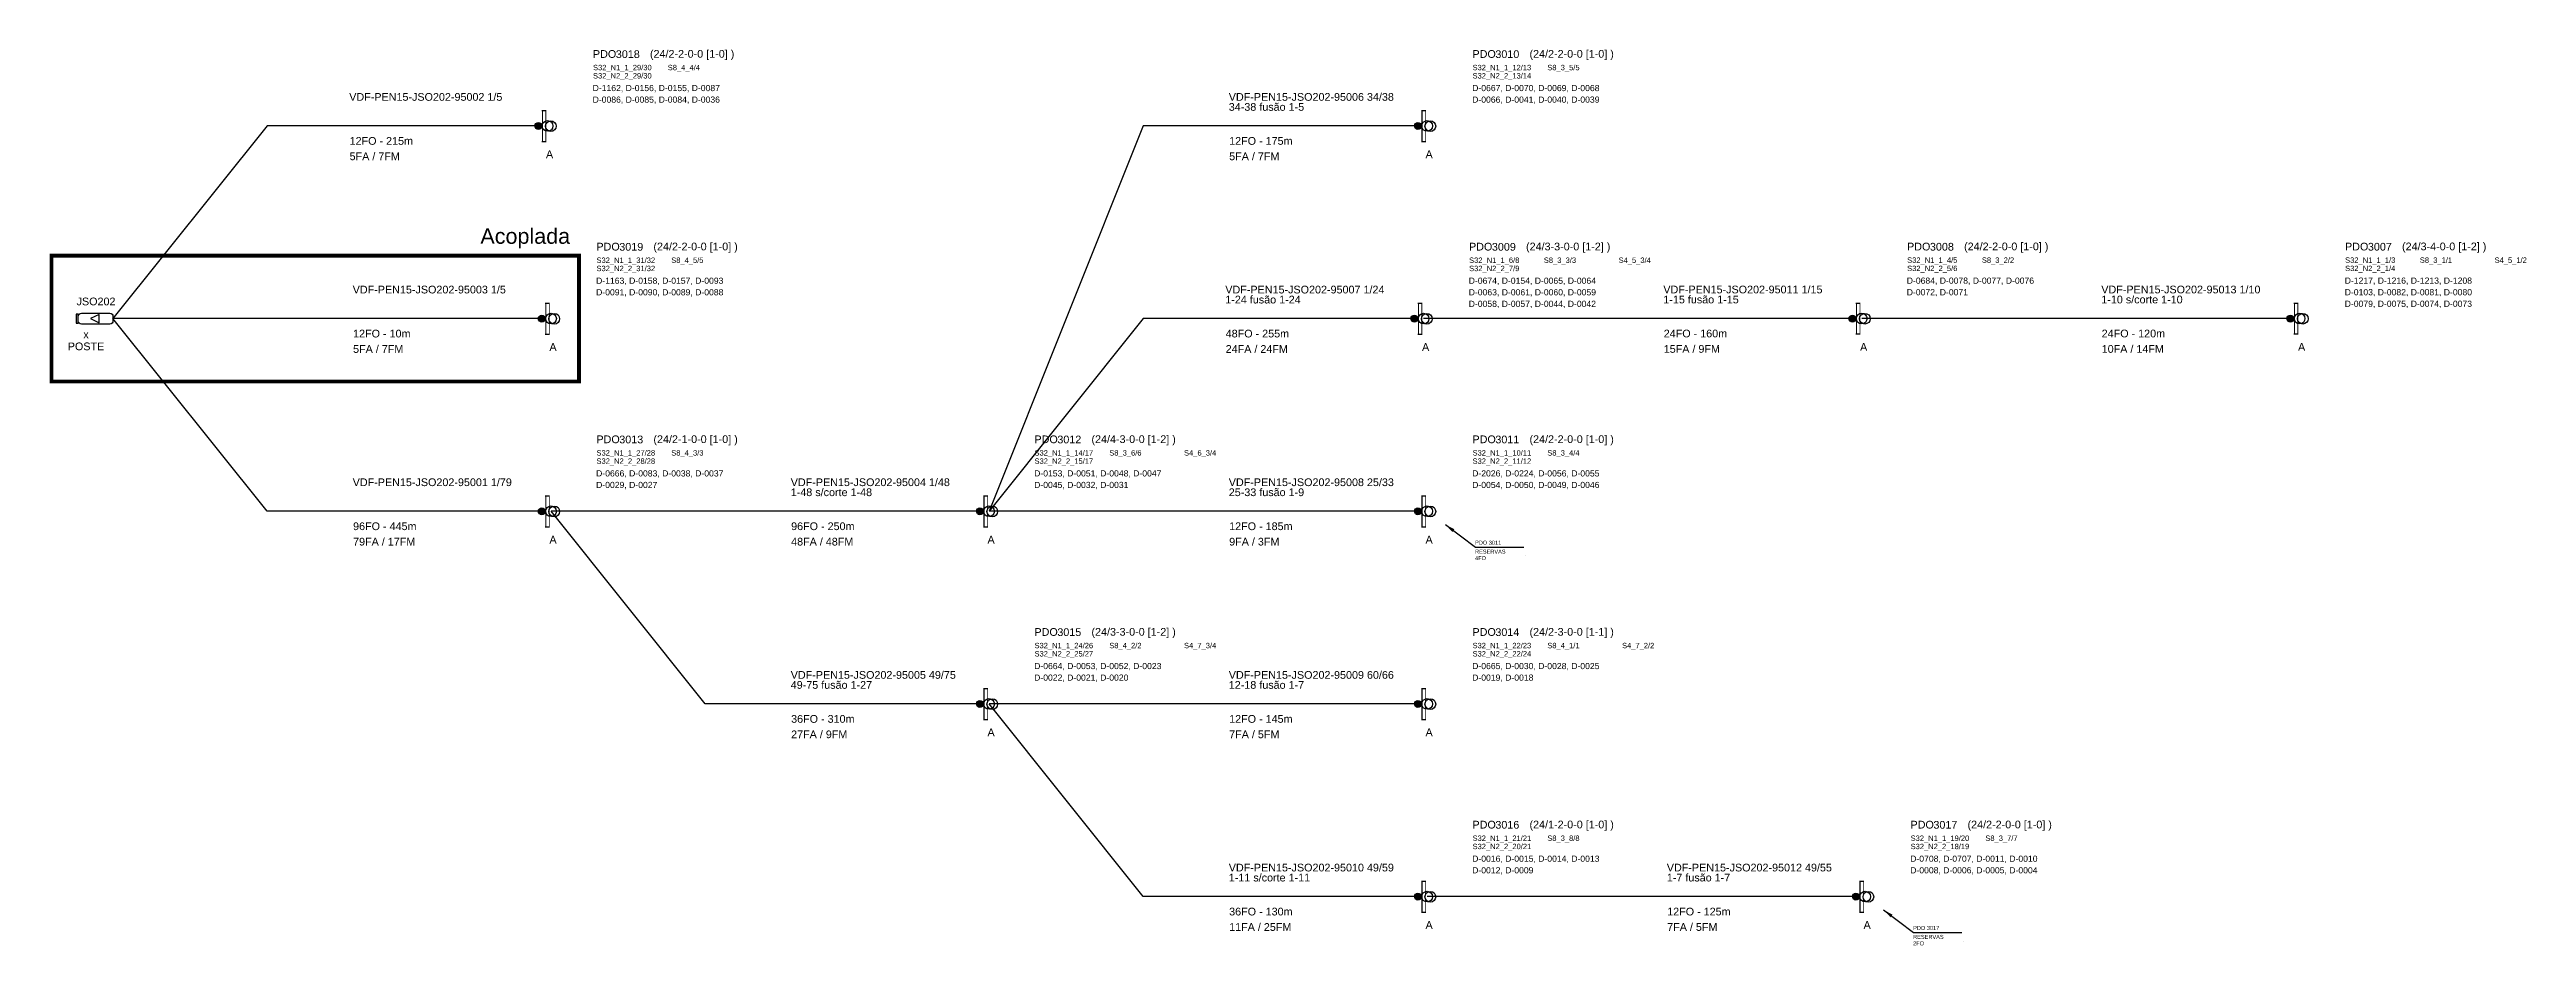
# Model space of a CAD drawing. Header units: millimetres. Extents: x 2961 to 3282, y 820 to 936.
import ezdxf
from ezdxf.enums import TextEntityAlignment as Align
from ezdxf.lldxf.tags import DXFTag

# ---------------------------------------------------------------- set-up
doc = ezdxf.new("R2010")
doc.units = ezdxf.units.MM
doc.layers.get('0').update_dxf_attribs({"lineweight": 5})
for name, color, linetype in [('ACOP', 3, 'Continuous'), ('Rede Secundária RESERVAS', 1, 'Continuous'), ('SINOP_AÉREO', 1, 'AEREO2'), ('SINOP_CONDUTA', 1, 'CONDUTA2'), ('SINOP_JSFO', 1, 'Continuous'), ('SINOP_PDO', 1, 'Continuous')]:
    doc.layers.add(name, color=color, linetype=linetype)
doc.styles.add('ARIAL', font='arial.ttf')
doc.styles.get("Standard").update_dxf_attribs({"font": 'arial.ttf'})
doc.styles.add('VDF', font='arial.ttf', dxfattribs={"height": 0.25})
doc.linetypes.add('AEREO2', pattern='A,1,-1,[6,LinesVod.shx,S=0,R=0,X=0,Y=0],-1,1', length=4)
tags = doc.linetypes.add('CONDUTA2', pattern='A,1,-1,[8,LinesVod.shx,S=1,R=0,X=0,Y=0],-1,1', length=4).pattern_tags.tags
tags[16:17] = [DXFTag(74, 4), DXFTag(75, 0), DXFTag(340, '0'), DXFTag(46, 1.0), DXFTag(50, 0.0), DXFTag(44, 0.0), DXFTag(45, 0.0)]
tags[14:15] = [DXFTag(74, 4), DXFTag(75, 0), DXFTag(340, '0'), DXFTag(46, 1.0), DXFTag(50, 0.0), DXFTag(44, 0.0), DXFTag(45, 0.0)]
tags[4:5] = [DXFTag(74, 4), DXFTag(75, 0), DXFTag(340, '0'), DXFTag(46, 1.0), DXFTag(50, 0.0), DXFTag(44, 0.0), DXFTag(45, 0.0)]
doc.dimstyles.new('ISO-25', dxfattribs={"dimtxt": 2.5, "dimasz": 2.5, "dimexe": 1.25, "dimexo": 0.625, "dimtad": 1, "dimtxsty": 'Standard', "dimcen": 2.5, "dimadec": 0, "dimazin": 0, "dimtfac": 1, "dimtmove": 0, "dimatfit": 3, "dimfxl": 1, "dimarcsym": 0})

# ---------------------------------------------------------------- blocks, each defined once
blk = doc.blocks.new('*U34')
for points in [[(-4.5, 0.58), (-4.8, 0.58), (-4.8, -0.57), (-4.5, -0.57)], [(-1.8, 0.55), (-2.9, 0), (-1.8, -0.55)]]:
    blk.add_lwpolyline(points, close=True)
blk.add_lwpolyline([(-0.4, -0.7), (-4.1, -0.7, -0.414214), (-4.5, -0.3), (-4.5, 0.3, -0.414214), (-4.1, 0.7), (-0.4, 0.7, -0.414214), (0, 0.3), (0, -0.3, -0.414214)], format="xyb", close=True)
at = {"style": 'VDF'}
for tag, p in [('CABO_001', (-29.8, 2.6)), ('CABO_002', (-29.8, 1.3)), ('CABO_003', (-29.8, 0)), ('CABO_004', (-29.8, -1.3)), ('CABO_005', (-29.8, -2.6)), ('CABO_CAP_COP', (-29.75, -2.44)), ('FA_FM', (-29.75, -4.44))]:
    blk.add_attdef(tag, p, '', height=1, dxfattribs=at)
for tag, p in [('JSO#', (-2.21, 1.73)), ('CVP', (-3.51, -4.1)), ('M', (-3.51, -2.55))]:
    blk.add_attdef(tag, text='', height=1, dxfattribs=at).set_placement(p, align=Align.CENTER)
blk = doc.blocks.new('*U25')
blk.add_hatch(color=256).paths.add_polyline_path([(0, 0, 1), (-0.91, 0, 1)])
for p, q in [((0, 2), (0.56, 2)), ((0, -2), (0.56, -2))]:
    blk.add_line(p, q)
blk.add_circle((-0.45, 0), 0.453)
for centre in [(0.74, 0), (1.16, -0.02)]:
    blk.add_ellipse(centre, major_axis=(0, -0.695), ratio=0.99861)
for points in [[(0, 2), (0.15, 2), (0, -2), (0.15, -2)], [(0.46, -2), (0.56, -2), (0.46, 2), (0.56, 2)]]:
    blk.add_solid(points)
at = {"insert": (6.63, 9.84), "char_height": 1, "attachment_point": 1, "style": 'VDF'}
blk.add_mtext_dynamic_manual_height_columns('PDO', width=5.1324, gutter_width=12.5, heights=[0], dxfattribs=at)
at = {"style": 'VDF'}
for tag, p, height in [('JFO_PDO', (9.6, 8.82), 1), ('(CAP/N1-N2-N3-N4)', (14.03, 8.86), 1), ('PP_R', (6.59, 7.32), 0.8), ('SPLITTERS_001', (6.64, 7.23), 0.7), ('SPLITTERS_004', (6.64, 6.16), 0.7), ('FLB', (11.42, 7.32), 0.8), ('SPLITTERS_002', (16.34, 7.23), 0.7), ('SPLITTERS_005', (16.34, 6.16), 0.7), ('SPLITTERS_003', (26.04, 7.23), 0.7), ('SPLITTERS_006', (26.04, 6.15), 0.7), ('CABO_001', (-25, 3.27), 1), ('SPLITTERS_007', (6.64, 5.09), 0.7), ('SPLITTERS_008', (16.33, 5.1), 0.7), ('SPLITTERS_009', (26.03, 5.1), 0.7), ('CABO_002', (-25, 1.97), 1), ('CABO_003', (-25, 0.67), 1), ('CABO_004', (-25, -0.63), 1), ('CABO_005', (-25, -1.93), 1), ('CABO_CAP_COP', (-24.95, -2.44), 1), ('FA_FM', (-24.95, -4.44), 1)]:
    blk.add_attdef(tag, p, '', height=height, dxfattribs=at)
at = {"color": 5, "style": 'VDF'}
for tag, p in [('EDIFICIOS_001', (6.59, 4.52)), ('EDIFICIOS_002', (6.59, 3.02)), ('EDIFICIOS_003', (6.59, 1.52)), ('EDIFICIOS_004', (6.59, 0.02)), ('EDIFICIOS_005', (6.59, -1.46)), ('EDIFICIOS_006', (6.59, -2.92))]:
    blk.add_attdef(tag, p, '', height=0.8, dxfattribs=at)
at = {"style": 'VDF'}
blk.add_attdef('MODELO', text='', height=1, dxfattribs=at).set_placement((1, -4.18), align=Align.CENTER)
blk = doc.blocks.new('*U35')
blk.add_hatch(color=256).paths.add_polyline_path([(0, 0, 1), (-0.91, 0, 1)])
for p, q in [((0, 2), (0.56, 2)), ((0, -2), (0.56, -2))]:
    blk.add_line(p, q)
blk.add_circle((-0.45, 0), 0.453)
for centre in [(0.74, 0), (1.16, -0.02)]:
    blk.add_ellipse(centre, major_axis=(0, -0.695), ratio=0.99861)
for points in [[(0, 2), (0.15, 2), (0, -2), (0.15, -2)], [(0.46, -2), (0.56, -2), (0.46, 2), (0.56, 2)]]:
    blk.add_solid(points)
at = {"insert": (6.63, 9.84), "char_height": 1, "attachment_point": 1, "style": 'VDF'}
blk.add_mtext_dynamic_manual_height_columns('PDO', width=5.1324, gutter_width=12.5, heights=[0], dxfattribs=at)
at = {"style": 'VDF'}
for tag, p, height in [('JFO_PDO', (9.6, 8.82), 1), ('(CAP/N1-N2-N3-N4)', (14.03, 8.86), 1), ('PP_R', (6.59, 7.32), 0.8), ('SPLITTERS_001', (6.64, 7.23), 0.7), ('SPLITTERS_004', (6.64, 6.16), 0.7), ('FLB', (11.42, 7.32), 0.8), ('SPLITTERS_002', (16.34, 7.23), 0.7), ('SPLITTERS_005', (16.34, 6.16), 0.7), ('SPLITTERS_003', (26.04, 7.23), 0.7), ('SPLITTERS_006', (26.04, 6.15), 0.7), ('CABO_001', (-25, 3.27), 1), ('SPLITTERS_007', (6.64, 5.09), 0.7), ('SPLITTERS_008', (16.33, 5.1), 0.7), ('SPLITTERS_009', (26.03, 5.1), 0.7), ('CABO_002', (-25, 1.97), 1), ('CABO_003', (-25, 0.67), 1), ('CABO_004', (-25, -0.63), 1), ('CABO_005', (-25, -1.93), 1), ('CABO_CAP_COP', (-24.95, -2.44), 1), ('FA_FM', (-24.95, -4.44), 1)]:
    blk.add_attdef(tag, p, '', height=height, dxfattribs=at)
at = {"color": 5, "style": 'VDF'}
for tag, p in [('EDIFICIOS_001', (6.59, 4.52)), ('EDIFICIOS_002', (6.59, 3.02)), ('EDIFICIOS_003', (6.59, 1.52)), ('EDIFICIOS_004', (6.59, 0.02)), ('EDIFICIOS_005', (6.59, -1.46)), ('EDIFICIOS_006', (6.59, -2.92))]:
    blk.add_attdef(tag, p, '', height=0.8, dxfattribs=at)
at = {"style": 'VDF'}
blk.add_attdef('MODELO', text='', height=1, dxfattribs=at).set_placement((1, -4.18), align=Align.CENTER)
blk = doc.blocks.new('*U26')
blk.add_hatch(color=256).paths.add_polyline_path([(0, 0, 1), (-0.91, 0, 1)])
for p, q in [((0, 2), (0.56, 2)), ((0, -2), (0.56, -2))]:
    blk.add_line(p, q)
blk.add_circle((-0.45, 0), 0.453)
for centre in [(0.74, 0), (1.16, -0.02)]:
    blk.add_ellipse(centre, major_axis=(0, -0.695), ratio=0.99861)
for points in [[(0, 2), (0.15, 2), (0, -2), (0.15, -2)], [(0.46, -2), (0.56, -2), (0.46, 2), (0.56, 2)]]:
    blk.add_solid(points)
at = {"insert": (6.63, 9.84), "char_height": 1, "attachment_point": 1, "style": 'VDF'}
blk.add_mtext_dynamic_manual_height_columns('PDO', width=5.1324, gutter_width=12.5, heights=[0], dxfattribs=at)
at = {"style": 'VDF'}
for tag, p, height in [('JFO_PDO', (9.6, 8.82), 1), ('(CAP/N1-N2-N3-N4)', (14.03, 8.86), 1), ('PP_R', (6.59, 7.32), 0.8), ('SPLITTERS_001', (6.64, 7.23), 0.7), ('SPLITTERS_004', (6.64, 6.16), 0.7), ('FLB', (11.42, 7.32), 0.8), ('SPLITTERS_002', (16.34, 7.23), 0.7), ('SPLITTERS_005', (16.34, 6.16), 0.7), ('SPLITTERS_003', (26.04, 7.23), 0.7), ('SPLITTERS_006', (26.04, 6.15), 0.7), ('CABO_001', (-25, 3.27), 1), ('SPLITTERS_007', (6.64, 5.09), 0.7), ('SPLITTERS_008', (16.33, 5.1), 0.7), ('SPLITTERS_009', (26.03, 5.1), 0.7), ('CABO_002', (-25, 1.97), 1), ('CABO_003', (-25, 0.67), 1), ('CABO_004', (-25, -0.63), 1), ('CABO_005', (-25, -1.93), 1), ('CABO_CAP_COP', (-24.95, -2.44), 1), ('FA_FM', (-24.95, -4.44), 1)]:
    blk.add_attdef(tag, p, '', height=height, dxfattribs=at)
at = {"color": 5, "style": 'VDF'}
for tag, p in [('EDIFICIOS_001', (6.59, 4.52)), ('EDIFICIOS_002', (6.59, 3.02)), ('EDIFICIOS_003', (6.59, 1.52)), ('EDIFICIOS_004', (6.59, 0.02)), ('EDIFICIOS_005', (6.59, -1.46)), ('EDIFICIOS_006', (6.59, -2.92))]:
    blk.add_attdef(tag, p, '', height=0.8, dxfattribs=at)
at = {"style": 'VDF'}
blk.add_attdef('MODELO', text='', height=1, dxfattribs=at).set_placement((1, -4.18), align=Align.CENTER)
blk = doc.blocks.new('*U27')
blk.add_hatch(color=256).paths.add_polyline_path([(0, 0, 1), (-0.91, 0, 1)])
for p, q in [((0, 2), (0.56, 2)), ((0, -2), (0.56, -2))]:
    blk.add_line(p, q)
blk.add_circle((-0.45, 0), 0.453)
for centre in [(0.74, 0), (1.16, -0.02)]:
    blk.add_ellipse(centre, major_axis=(0, -0.695), ratio=0.99861)
for points in [[(0, 2), (0.15, 2), (0, -2), (0.15, -2)], [(0.46, -2), (0.56, -2), (0.46, 2), (0.56, 2)]]:
    blk.add_solid(points)
at = {"insert": (6.63, 9.84), "char_height": 1, "attachment_point": 1, "style": 'VDF'}
blk.add_mtext_dynamic_manual_height_columns('PDO', width=5.1324, gutter_width=12.5, heights=[0], dxfattribs=at)
at = {"style": 'VDF'}
for tag, p, height in [('JFO_PDO', (9.6, 8.82), 1), ('(CAP/N1-N2-N3-N4)', (14.03, 8.86), 1), ('PP_R', (6.59, 7.32), 0.8), ('SPLITTERS_001', (6.64, 7.23), 0.7), ('SPLITTERS_004', (6.64, 6.16), 0.7), ('FLB', (11.42, 7.32), 0.8), ('SPLITTERS_002', (16.34, 7.23), 0.7), ('SPLITTERS_005', (16.34, 6.16), 0.7), ('SPLITTERS_003', (26.04, 7.23), 0.7), ('SPLITTERS_006', (26.04, 6.15), 0.7), ('CABO_001', (-25, 3.27), 1), ('SPLITTERS_007', (6.64, 5.09), 0.7), ('SPLITTERS_008', (16.33, 5.1), 0.7), ('SPLITTERS_009', (26.03, 5.1), 0.7), ('CABO_002', (-25, 1.97), 1), ('CABO_003', (-25, 0.67), 1), ('CABO_004', (-25, -0.63), 1), ('CABO_005', (-25, -1.93), 1), ('CABO_CAP_COP', (-24.95, -2.44), 1), ('FA_FM', (-24.95, -4.44), 1)]:
    blk.add_attdef(tag, p, '', height=height, dxfattribs=at)
at = {"color": 5, "style": 'VDF'}
for tag, p in [('EDIFICIOS_001', (6.59, 4.52)), ('EDIFICIOS_002', (6.59, 3.02)), ('EDIFICIOS_003', (6.59, 1.52)), ('EDIFICIOS_004', (6.59, 0.02)), ('EDIFICIOS_005', (6.59, -1.46)), ('EDIFICIOS_006', (6.59, -2.92))]:
    blk.add_attdef(tag, p, '', height=0.8, dxfattribs=at)
at = {"style": 'VDF'}
blk.add_attdef('MODELO', text='', height=1, dxfattribs=at).set_placement((1, -4.18), align=Align.CENTER)
blk = doc.blocks.new('*U28')
blk.add_hatch(color=256).paths.add_polyline_path([(0, 0, 1), (-0.91, 0, 1)])
for p, q in [((0, 2), (0.56, 2)), ((0, -2), (0.56, -2))]:
    blk.add_line(p, q)
blk.add_circle((-0.45, 0), 0.453)
for centre in [(0.74, 0), (1.16, -0.02)]:
    blk.add_ellipse(centre, major_axis=(0, -0.695), ratio=0.99861)
for points in [[(0, 2), (0.15, 2), (0, -2), (0.15, -2)], [(0.46, -2), (0.56, -2), (0.46, 2), (0.56, 2)]]:
    blk.add_solid(points)
at = {"insert": (6.63, 9.84), "char_height": 1, "attachment_point": 1, "style": 'VDF'}
blk.add_mtext_dynamic_manual_height_columns('PDO', width=5.1324, gutter_width=12.5, heights=[0], dxfattribs=at)
at = {"style": 'VDF'}
for tag, p, height in [('JFO_PDO', (9.6, 8.82), 1), ('(CAP/N1-N2-N3-N4)', (14.03, 8.86), 1), ('PP_R', (6.59, 7.32), 0.8), ('SPLITTERS_001', (6.64, 7.23), 0.7), ('SPLITTERS_004', (6.64, 6.16), 0.7), ('FLB', (11.42, 7.32), 0.8), ('SPLITTERS_002', (16.34, 7.23), 0.7), ('SPLITTERS_005', (16.34, 6.16), 0.7), ('SPLITTERS_003', (26.04, 7.23), 0.7), ('SPLITTERS_006', (26.04, 6.15), 0.7), ('CABO_001', (-25, 3.27), 1), ('SPLITTERS_007', (6.64, 5.09), 0.7), ('SPLITTERS_008', (16.33, 5.1), 0.7), ('SPLITTERS_009', (26.03, 5.1), 0.7), ('CABO_002', (-25, 1.97), 1), ('CABO_003', (-25, 0.67), 1), ('CABO_004', (-25, -0.63), 1), ('CABO_005', (-25, -1.93), 1), ('CABO_CAP_COP', (-24.95, -2.44), 1), ('FA_FM', (-24.95, -4.44), 1)]:
    blk.add_attdef(tag, p, '', height=height, dxfattribs=at)
at = {"color": 5, "style": 'VDF'}
for tag, p in [('EDIFICIOS_001', (6.59, 4.52)), ('EDIFICIOS_002', (6.59, 3.02)), ('EDIFICIOS_003', (6.59, 1.52)), ('EDIFICIOS_004', (6.59, 0.02)), ('EDIFICIOS_005', (6.59, -1.46)), ('EDIFICIOS_006', (6.59, -2.92))]:
    blk.add_attdef(tag, p, '', height=0.8, dxfattribs=at)
at = {"style": 'VDF'}
blk.add_attdef('MODELO', text='', height=1, dxfattribs=at).set_placement((1, -4.18), align=Align.CENTER)
blk = doc.blocks.new('*U36')
blk.add_hatch(color=256).paths.add_polyline_path([(0, 0, 1), (-0.91, 0, 1)])
for p, q in [((0, 2), (0.56, 2)), ((0, -2), (0.56, -2))]:
    blk.add_line(p, q)
blk.add_circle((-0.45, 0), 0.453)
for centre in [(0.74, 0), (1.16, -0.02)]:
    blk.add_ellipse(centre, major_axis=(0, -0.695), ratio=0.99861)
for points in [[(0, 2), (0.15, 2), (0, -2), (0.15, -2)], [(0.46, -2), (0.56, -2), (0.46, 2), (0.56, 2)]]:
    blk.add_solid(points)
at = {"insert": (6.63, 9.84), "char_height": 1, "attachment_point": 1, "style": 'VDF'}
blk.add_mtext_dynamic_manual_height_columns('PDO', width=5.1324, gutter_width=12.5, heights=[0], dxfattribs=at)
at = {"style": 'VDF'}
for tag, p, height in [('JFO_PDO', (9.6, 8.82), 1), ('(CAP/N1-N2-N3-N4)', (14.03, 8.86), 1), ('PP_R', (6.59, 7.32), 0.8), ('SPLITTERS_001', (6.64, 7.23), 0.7), ('SPLITTERS_004', (6.64, 6.16), 0.7), ('FLB', (11.42, 7.32), 0.8), ('SPLITTERS_002', (16.34, 7.23), 0.7), ('SPLITTERS_005', (16.34, 6.16), 0.7), ('SPLITTERS_003', (26.04, 7.23), 0.7), ('SPLITTERS_006', (26.04, 6.15), 0.7), ('CABO_001', (-25, 3.27), 1), ('SPLITTERS_007', (6.64, 5.09), 0.7), ('SPLITTERS_008', (16.33, 5.1), 0.7), ('SPLITTERS_009', (26.03, 5.1), 0.7), ('CABO_002', (-25, 1.97), 1), ('CABO_003', (-25, 0.67), 1), ('CABO_004', (-25, -0.63), 1), ('CABO_005', (-25, -1.93), 1), ('CABO_CAP_COP', (-24.95, -2.44), 1), ('FA_FM', (-24.95, -4.44), 1)]:
    blk.add_attdef(tag, p, '', height=height, dxfattribs=at)
at = {"color": 5, "style": 'VDF'}
for tag, p in [('EDIFICIOS_001', (6.59, 4.52)), ('EDIFICIOS_002', (6.59, 3.02)), ('EDIFICIOS_003', (6.59, 1.52)), ('EDIFICIOS_004', (6.59, 0.02)), ('EDIFICIOS_005', (6.59, -1.46)), ('EDIFICIOS_006', (6.59, -2.92))]:
    blk.add_attdef(tag, p, '', height=0.8, dxfattribs=at)
at = {"style": 'VDF'}
blk.add_attdef('MODELO', text='', height=1, dxfattribs=at).set_placement((1, -4.18), align=Align.CENTER)
blk = doc.blocks.new('*U37')
blk.add_hatch(color=256).paths.add_polyline_path([(0, 0, 1), (-0.91, 0, 1)])
for p, q in [((0, 2), (0.56, 2)), ((0, -2), (0.56, -2))]:
    blk.add_line(p, q)
blk.add_circle((-0.45, 0), 0.453)
for centre in [(0.74, 0), (1.16, -0.02)]:
    blk.add_ellipse(centre, major_axis=(0, -0.695), ratio=0.99861)
for points in [[(0, 2), (0.15, 2), (0, -2), (0.15, -2)], [(0.46, -2), (0.56, -2), (0.46, 2), (0.56, 2)]]:
    blk.add_solid(points)
at = {"insert": (6.63, 9.84), "char_height": 1, "attachment_point": 1, "style": 'VDF'}
blk.add_mtext_dynamic_manual_height_columns('PDO', width=5.1324, gutter_width=12.5, heights=[0], dxfattribs=at)
at = {"style": 'VDF'}
for tag, p, height in [('JFO_PDO', (9.6, 8.82), 1), ('(CAP/N1-N2-N3-N4)', (14.03, 8.86), 1), ('PP_R', (6.59, 7.32), 0.8), ('SPLITTERS_001', (6.64, 7.23), 0.7), ('SPLITTERS_004', (6.64, 6.16), 0.7), ('FLB', (11.42, 7.32), 0.8), ('SPLITTERS_002', (16.34, 7.23), 0.7), ('SPLITTERS_005', (16.34, 6.16), 0.7), ('SPLITTERS_003', (26.04, 7.23), 0.7), ('SPLITTERS_006', (26.04, 6.15), 0.7), ('CABO_001', (-25, 3.27), 1), ('SPLITTERS_007', (6.64, 5.09), 0.7), ('SPLITTERS_008', (16.33, 5.1), 0.7), ('SPLITTERS_009', (26.03, 5.1), 0.7), ('CABO_002', (-25, 1.97), 1), ('CABO_003', (-25, 0.67), 1), ('CABO_004', (-25, -0.63), 1), ('CABO_005', (-25, -1.93), 1), ('CABO_CAP_COP', (-24.95, -2.44), 1), ('FA_FM', (-24.95, -4.44), 1)]:
    blk.add_attdef(tag, p, '', height=height, dxfattribs=at)
at = {"color": 5, "style": 'VDF'}
for tag, p in [('EDIFICIOS_001', (6.59, 4.52)), ('EDIFICIOS_002', (6.59, 3.02)), ('EDIFICIOS_003', (6.59, 1.52)), ('EDIFICIOS_004', (6.59, 0.02)), ('EDIFICIOS_005', (6.59, -1.46)), ('EDIFICIOS_006', (6.59, -2.92))]:
    blk.add_attdef(tag, p, '', height=0.8, dxfattribs=at)
at = {"style": 'VDF'}
blk.add_attdef('MODELO', text='', height=1, dxfattribs=at).set_placement((1, -4.18), align=Align.CENTER)
blk = doc.blocks.new('*U31')
blk.add_hatch(color=256).paths.add_polyline_path([(0, 0, 1), (-0.91, 0, 1)])
for p, q in [((0, 2), (0.56, 2)), ((0, -2), (0.56, -2))]:
    blk.add_line(p, q)
blk.add_circle((-0.45, 0), 0.453)
for centre in [(0.74, 0), (1.16, -0.02)]:
    blk.add_ellipse(centre, major_axis=(0, -0.695), ratio=0.99861)
for points in [[(0, 2), (0.15, 2), (0, -2), (0.15, -2)], [(0.46, -2), (0.56, -2), (0.46, 2), (0.56, 2)]]:
    blk.add_solid(points)
at = {"insert": (6.63, 9.84), "char_height": 1, "attachment_point": 1, "style": 'VDF'}
blk.add_mtext_dynamic_manual_height_columns('PDO', width=5.1324, gutter_width=12.5, heights=[0], dxfattribs=at)
at = {"style": 'VDF'}
for tag, p, height in [('JFO_PDO', (9.6, 8.82), 1), ('(CAP/N1-N2-N3-N4)', (14.03, 8.86), 1), ('PP_R', (6.59, 7.32), 0.8), ('SPLITTERS_001', (6.64, 7.23), 0.7), ('SPLITTERS_004', (6.64, 6.16), 0.7), ('FLB', (11.42, 7.32), 0.8), ('SPLITTERS_002', (16.34, 7.23), 0.7), ('SPLITTERS_005', (16.34, 6.16), 0.7), ('SPLITTERS_003', (26.04, 7.23), 0.7), ('SPLITTERS_006', (26.04, 6.15), 0.7), ('CABO_001', (-25, 3.27), 1), ('SPLITTERS_007', (6.64, 5.09), 0.7), ('SPLITTERS_008', (16.33, 5.1), 0.7), ('SPLITTERS_009', (26.03, 5.1), 0.7), ('CABO_002', (-25, 1.97), 1), ('CABO_003', (-25, 0.67), 1), ('CABO_004', (-25, -0.63), 1), ('CABO_005', (-25, -1.93), 1), ('CABO_CAP_COP', (-24.95, -2.44), 1), ('FA_FM', (-24.95, -4.44), 1)]:
    blk.add_attdef(tag, p, '', height=height, dxfattribs=at)
at = {"color": 5, "style": 'VDF'}
for tag, p in [('EDIFICIOS_001', (6.59, 4.52)), ('EDIFICIOS_002', (6.59, 3.02)), ('EDIFICIOS_003', (6.59, 1.52)), ('EDIFICIOS_004', (6.59, 0.02)), ('EDIFICIOS_005', (6.59, -1.46)), ('EDIFICIOS_006', (6.59, -2.92))]:
    blk.add_attdef(tag, p, '', height=0.8, dxfattribs=at)
at = {"style": 'VDF'}
blk.add_attdef('MODELO', text='', height=1, dxfattribs=at).set_placement((1, -4.18), align=Align.CENTER)
blk = doc.blocks.new('*U32')
blk.add_hatch(color=256).paths.add_polyline_path([(0, 0, 1), (-0.91, 0, 1)])
for p, q in [((0, 2), (0.56, 2)), ((0, -2), (0.56, -2))]:
    blk.add_line(p, q)
blk.add_circle((-0.45, 0), 0.453)
for centre in [(0.74, 0), (1.16, -0.02)]:
    blk.add_ellipse(centre, major_axis=(0, -0.695), ratio=0.99861)
for points in [[(0, 2), (0.15, 2), (0, -2), (0.15, -2)], [(0.46, -2), (0.56, -2), (0.46, 2), (0.56, 2)]]:
    blk.add_solid(points)
at = {"insert": (6.63, 9.84), "char_height": 1, "attachment_point": 1, "style": 'VDF'}
blk.add_mtext_dynamic_manual_height_columns('PDO', width=5.1324, gutter_width=12.5, heights=[0], dxfattribs=at)
at = {"style": 'VDF'}
for tag, p, height in [('JFO_PDO', (9.6, 8.82), 1), ('(CAP/N1-N2-N3-N4)', (14.03, 8.86), 1), ('PP_R', (6.59, 7.32), 0.8), ('SPLITTERS_001', (6.64, 7.23), 0.7), ('SPLITTERS_004', (6.64, 6.16), 0.7), ('FLB', (11.42, 7.32), 0.8), ('SPLITTERS_002', (16.34, 7.23), 0.7), ('SPLITTERS_005', (16.34, 6.16), 0.7), ('SPLITTERS_003', (26.04, 7.23), 0.7), ('SPLITTERS_006', (26.04, 6.15), 0.7), ('CABO_001', (-25, 3.27), 1), ('SPLITTERS_007', (6.64, 5.09), 0.7), ('SPLITTERS_008', (16.33, 5.1), 0.7), ('SPLITTERS_009', (26.03, 5.1), 0.7), ('CABO_002', (-25, 1.97), 1), ('CABO_003', (-25, 0.67), 1), ('CABO_004', (-25, -0.63), 1), ('CABO_005', (-25, -1.93), 1), ('CABO_CAP_COP', (-24.95, -2.44), 1), ('FA_FM', (-24.95, -4.44), 1)]:
    blk.add_attdef(tag, p, '', height=height, dxfattribs=at)
at = {"color": 5, "style": 'VDF'}
for tag, p in [('EDIFICIOS_001', (6.59, 4.52)), ('EDIFICIOS_002', (6.59, 3.02)), ('EDIFICIOS_003', (6.59, 1.52)), ('EDIFICIOS_004', (6.59, 0.02)), ('EDIFICIOS_005', (6.59, -1.46)), ('EDIFICIOS_006', (6.59, -2.92))]:
    blk.add_attdef(tag, p, '', height=0.8, dxfattribs=at)
at = {"style": 'VDF'}
blk.add_attdef('MODELO', text='', height=1, dxfattribs=at).set_placement((1, -4.18), align=Align.CENTER)
blk = doc.blocks.new('*U33')
blk.add_hatch(color=256).paths.add_polyline_path([(0, 0, 1), (-0.91, 0, 1)])
for p, q in [((0, 2), (0.56, 2)), ((0, -2), (0.56, -2))]:
    blk.add_line(p, q)
blk.add_circle((-0.45, 0), 0.453)
for centre in [(0.74, 0), (1.16, -0.02)]:
    blk.add_ellipse(centre, major_axis=(0, -0.695), ratio=0.99861)
for points in [[(0, 2), (0.15, 2), (0, -2), (0.15, -2)], [(0.46, -2), (0.56, -2), (0.46, 2), (0.56, 2)]]:
    blk.add_solid(points)
at = {"insert": (6.63, 9.84), "char_height": 1, "attachment_point": 1, "style": 'VDF'}
blk.add_mtext_dynamic_manual_height_columns('PDO', width=5.1324, gutter_width=12.5, heights=[0], dxfattribs=at)
at = {"style": 'VDF'}
for tag, p, height in [('JFO_PDO', (9.6, 8.82), 1), ('(CAP/N1-N2-N3-N4)', (14.03, 8.86), 1), ('PP_R', (6.59, 7.32), 0.8), ('SPLITTERS_001', (6.64, 7.23), 0.7), ('SPLITTERS_004', (6.64, 6.16), 0.7), ('FLB', (11.42, 7.32), 0.8), ('SPLITTERS_002', (16.34, 7.23), 0.7), ('SPLITTERS_005', (16.34, 6.16), 0.7), ('SPLITTERS_003', (26.04, 7.23), 0.7), ('SPLITTERS_006', (26.04, 6.15), 0.7), ('CABO_001', (-25, 3.27), 1), ('SPLITTERS_007', (6.64, 5.09), 0.7), ('SPLITTERS_008', (16.33, 5.1), 0.7), ('SPLITTERS_009', (26.03, 5.1), 0.7), ('CABO_002', (-25, 1.97), 1), ('CABO_003', (-25, 0.67), 1), ('CABO_004', (-25, -0.63), 1), ('CABO_005', (-25, -1.93), 1), ('CABO_CAP_COP', (-24.95, -2.44), 1), ('FA_FM', (-24.95, -4.44), 1)]:
    blk.add_attdef(tag, p, '', height=height, dxfattribs=at)
at = {"color": 5, "style": 'VDF'}
for tag, p in [('EDIFICIOS_001', (6.59, 4.52)), ('EDIFICIOS_002', (6.59, 3.02)), ('EDIFICIOS_003', (6.59, 1.52)), ('EDIFICIOS_004', (6.59, 0.02)), ('EDIFICIOS_005', (6.59, -1.46)), ('EDIFICIOS_006', (6.59, -2.92))]:
    blk.add_attdef(tag, p, '', height=0.8, dxfattribs=at)
at = {"style": 'VDF'}
blk.add_attdef('MODELO', text='', height=1, dxfattribs=at).set_placement((1, -4.18), align=Align.CENTER)
blk = doc.blocks.new('*U29')
blk.add_hatch(color=256).paths.add_polyline_path([(0, 0, 1), (-0.91, 0, 1)])
for p, q in [((0, 2), (0.56, 2)), ((0, -2), (0.56, -2))]:
    blk.add_line(p, q)
blk.add_circle((-0.45, 0), 0.453)
for centre in [(0.74, 0), (1.16, -0.02)]:
    blk.add_ellipse(centre, major_axis=(0, -0.695), ratio=0.99861)
for points in [[(0, 2), (0.15, 2), (0, -2), (0.15, -2)], [(0.46, -2), (0.56, -2), (0.46, 2), (0.56, 2)]]:
    blk.add_solid(points)
at = {"insert": (6.63, 9.84), "char_height": 1, "attachment_point": 1, "style": 'VDF'}
blk.add_mtext_dynamic_manual_height_columns('PDO', width=5.1324, gutter_width=12.5, heights=[0], dxfattribs=at)
at = {"style": 'VDF'}
for tag, p, height in [('JFO_PDO', (9.6, 8.82), 1), ('(CAP/N1-N2-N3-N4)', (14.03, 8.86), 1), ('PP_R', (6.59, 7.32), 0.8), ('SPLITTERS_001', (6.64, 7.23), 0.7), ('SPLITTERS_004', (6.64, 6.16), 0.7), ('FLB', (11.42, 7.32), 0.8), ('SPLITTERS_002', (16.34, 7.23), 0.7), ('SPLITTERS_005', (16.34, 6.16), 0.7), ('SPLITTERS_003', (26.04, 7.23), 0.7), ('SPLITTERS_006', (26.04, 6.15), 0.7), ('CABO_001', (-25, 3.27), 1), ('SPLITTERS_007', (6.64, 5.09), 0.7), ('SPLITTERS_008', (16.33, 5.1), 0.7), ('SPLITTERS_009', (26.03, 5.1), 0.7), ('CABO_002', (-25, 1.97), 1), ('CABO_003', (-25, 0.67), 1), ('CABO_004', (-25, -0.63), 1), ('CABO_005', (-25, -1.93), 1), ('CABO_CAP_COP', (-24.95, -2.44), 1), ('FA_FM', (-24.95, -4.44), 1)]:
    blk.add_attdef(tag, p, '', height=height, dxfattribs=at)
at = {"color": 5, "style": 'VDF'}
for tag, p in [('EDIFICIOS_001', (6.59, 4.52)), ('EDIFICIOS_002', (6.59, 3.02)), ('EDIFICIOS_003', (6.59, 1.52)), ('EDIFICIOS_004', (6.59, 0.02)), ('EDIFICIOS_005', (6.59, -1.46)), ('EDIFICIOS_006', (6.59, -2.92))]:
    blk.add_attdef(tag, p, '', height=0.8, dxfattribs=at)
at = {"style": 'VDF'}
blk.add_attdef('MODELO', text='', height=1, dxfattribs=at).set_placement((1, -4.18), align=Align.CENTER)
blk = doc.blocks.new('*U30')
blk.add_hatch(color=256).paths.add_polyline_path([(0, 0, 1), (-0.91, 0, 1)])
for p, q in [((0, 2), (0.56, 2)), ((0, -2), (0.56, -2))]:
    blk.add_line(p, q)
blk.add_circle((-0.45, 0), 0.453)
for centre in [(0.74, 0), (1.16, -0.02)]:
    blk.add_ellipse(centre, major_axis=(0, -0.695), ratio=0.99861)
for points in [[(0, 2), (0.15, 2), (0, -2), (0.15, -2)], [(0.46, -2), (0.56, -2), (0.46, 2), (0.56, 2)]]:
    blk.add_solid(points)
at = {"insert": (6.63, 9.84), "char_height": 1, "attachment_point": 1, "style": 'VDF'}
blk.add_mtext_dynamic_manual_height_columns('PDO', width=5.1324, gutter_width=12.5, heights=[0], dxfattribs=at)
at = {"style": 'VDF'}
for tag, p, height in [('JFO_PDO', (9.6, 8.82), 1), ('(CAP/N1-N2-N3-N4)', (14.03, 8.86), 1), ('PP_R', (6.59, 7.32), 0.8), ('SPLITTERS_001', (6.64, 7.23), 0.7), ('SPLITTERS_004', (6.64, 6.16), 0.7), ('FLB', (11.42, 7.32), 0.8), ('SPLITTERS_002', (16.34, 7.23), 0.7), ('SPLITTERS_005', (16.34, 6.16), 0.7), ('SPLITTERS_003', (26.04, 7.23), 0.7), ('SPLITTERS_006', (26.04, 6.15), 0.7), ('CABO_001', (-25, 3.27), 1), ('SPLITTERS_007', (6.64, 5.09), 0.7), ('SPLITTERS_008', (16.33, 5.1), 0.7), ('SPLITTERS_009', (26.03, 5.1), 0.7), ('CABO_002', (-25, 1.97), 1), ('CABO_003', (-25, 0.67), 1), ('CABO_004', (-25, -0.63), 1), ('CABO_005', (-25, -1.93), 1), ('CABO_CAP_COP', (-24.95, -2.44), 1), ('FA_FM', (-24.95, -4.44), 1)]:
    blk.add_attdef(tag, p, '', height=height, dxfattribs=at)
at = {"color": 5, "style": 'VDF'}
for tag, p in [('EDIFICIOS_001', (6.59, 4.52)), ('EDIFICIOS_002', (6.59, 3.02)), ('EDIFICIOS_003', (6.59, 1.52)), ('EDIFICIOS_004', (6.59, 0.02)), ('EDIFICIOS_005', (6.59, -1.46)), ('EDIFICIOS_006', (6.59, -2.92))]:
    blk.add_attdef(tag, p, '', height=0.8, dxfattribs=at)
at = {"style": 'VDF'}
blk.add_attdef('MODELO', text='', height=1, dxfattribs=at).set_placement((1, -4.18), align=Align.CENTER)
blk = doc.blocks.new('*U38')
blk.add_hatch(color=256).paths.add_polyline_path([(0, 0, 1), (-0.91, 0, 1)])
for p, q in [((0, 2), (0.56, 2)), ((0, -2), (0.56, -2))]:
    blk.add_line(p, q)
blk.add_circle((-0.45, 0), 0.453)
for centre in [(0.74, 0), (1.16, -0.02)]:
    blk.add_ellipse(centre, major_axis=(0, -0.695), ratio=0.99861)
for points in [[(0, 2), (0.15, 2), (0, -2), (0.15, -2)], [(0.46, -2), (0.56, -2), (0.46, 2), (0.56, 2)]]:
    blk.add_solid(points)
at = {"insert": (6.63, 9.84), "char_height": 1, "attachment_point": 1, "style": 'VDF'}
blk.add_mtext_dynamic_manual_height_columns('PDO', width=5.1324, gutter_width=12.5, heights=[0], dxfattribs=at)
at = {"style": 'VDF'}
for tag, p, height in [('JFO_PDO', (9.6, 8.82), 1), ('(CAP/N1-N2-N3-N4)', (14.03, 8.86), 1), ('PP_R', (6.59, 7.32), 0.8), ('SPLITTERS_001', (6.64, 7.23), 0.7), ('SPLITTERS_004', (6.64, 6.16), 0.7), ('FLB', (11.42, 7.32), 0.8), ('SPLITTERS_002', (16.34, 7.23), 0.7), ('SPLITTERS_005', (16.34, 6.16), 0.7), ('SPLITTERS_003', (26.04, 7.23), 0.7), ('SPLITTERS_006', (26.04, 6.15), 0.7), ('CABO_001', (-25, 3.27), 1), ('SPLITTERS_007', (6.64, 5.09), 0.7), ('SPLITTERS_008', (16.33, 5.1), 0.7), ('SPLITTERS_009', (26.03, 5.1), 0.7), ('CABO_002', (-25, 1.97), 1), ('CABO_003', (-25, 0.67), 1), ('CABO_004', (-25, -0.63), 1), ('CABO_005', (-25, -1.93), 1), ('CABO_CAP_COP', (-24.95, -2.44), 1), ('FA_FM', (-24.95, -4.44), 1)]:
    blk.add_attdef(tag, p, '', height=height, dxfattribs=at)
at = {"color": 5, "style": 'VDF'}
for tag, p in [('EDIFICIOS_001', (6.59, 4.52)), ('EDIFICIOS_002', (6.59, 3.02)), ('EDIFICIOS_003', (6.59, 1.52)), ('EDIFICIOS_004', (6.59, 0.02)), ('EDIFICIOS_005', (6.59, -1.46)), ('EDIFICIOS_006', (6.59, -2.92))]:
    blk.add_attdef(tag, p, '', height=0.8, dxfattribs=at)
at = {"style": 'VDF'}
blk.add_attdef('MODELO', text='', height=1, dxfattribs=at).set_placement((1, -4.18), align=Align.CENTER)
blk = doc.blocks.new('*U39')
at = {"layer": 'Rede Secundária RESERVAS'}
blk.add_line((15.93, -6.24), (15.93, -6.24), dxfattribs=at)
blk.add_lwpolyline([(5.99, -4.49), (15.64, -4.49)], dxfattribs=at)
at = {"layer": 'Rede Secundária RESERVAS', "style": 'ARIAL'}
blk.add_text('RESERVAS', height=0.8, dxfattribs=at).set_placement((5.91, -4.98), align=Align.TOP_LEFT)
for tag, p in [('FIBRA', (5.91, -4)), ('RS1', (5.91, -7.07)), ('RS2', (5.91, -8.36)), ('RS3', (5.91, -9.65)), ('E1', (16.37, -7.07)), ('E2', (16.37, -8.36)), ('E3', (16.37, -9.65)), ('RS4', (5.91, -10.94)), ('RS5', (5.91, -12.24)), ('RS6', (5.91, -13.53)), ('E4', (16.37, -10.94)), ('E5', (16.37, -12.24)), ('E6', (16.37, -13.53))]:
    blk.add_attdef(tag, p, '', height=0.8, dxfattribs=at)
at = {"layer": 'Rede Secundária RESERVAS'}
blk.add_leader([(0, 0), (5.99, -4.49)], dimstyle='ISO-25', override={"dimasz": 2, "dimzin": 0}, dxfattribs=at)
blk = doc.blocks.new('*U40')
at = {"layer": 'Rede Secundária RESERVAS'}
blk.add_line((15.93, -6.24), (15.93, -6.24), dxfattribs=at)
blk.add_lwpolyline([(5.99, -4.49), (15.64, -4.49)], dxfattribs=at)
at = {"layer": 'Rede Secundária RESERVAS', "style": 'ARIAL'}
blk.add_text('RESERVAS', height=0.8, dxfattribs=at).set_placement((5.91, -4.98), align=Align.TOP_LEFT)
for tag, p in [('FIBRA', (5.91, -4)), ('RS1', (5.91, -7.07)), ('RS2', (5.91, -8.36)), ('RS3', (5.91, -9.65)), ('E1', (16.37, -7.07)), ('E2', (16.37, -8.36)), ('E3', (16.37, -9.65)), ('RS4', (5.91, -10.94)), ('RS5', (5.91, -12.24)), ('RS6', (5.91, -13.53)), ('E4', (16.37, -10.94)), ('E5', (16.37, -12.24)), ('E6', (16.37, -13.53))]:
    blk.add_attdef(tag, p, '', height=0.8, dxfattribs=at)
at = {"layer": 'Rede Secundária RESERVAS'}
blk.add_leader([(0, 0), (5.99, -4.49)], dimstyle='ISO-25', override={"dimasz": 2, "dimzin": 0}, dxfattribs=at)

msp = doc.modelspace()

# ---------------------------------------------------------------- linework, layer by layer
at = {"layer": 'ACOP', "color": 3, "const_width": 0.5}
msp.add_lwpolyline([(3029.45, 892.78), (2960.98, 892.78), (2960.98, 909.1), (3029.45, 909.1)], close=True, dxfattribs=at)
at = {"layer": 'SINOP_AÉREO', "linetype": 'AEREO2'}
for points in [[(3024.62, 925.94), (2988.96, 925.94), (2968.96, 900.94)], [(3024.62, 900.94), (2968.96, 900.94)], [(3024.62, 875.94), (2988.96, 875.94), (2968.96, 900.94)], [(3138.32, 900.94), (3102.66, 900.94), (3082.66, 875.94)], [(3194.71, 900.95), (3139.06, 900.95)], [(3251.56, 900.95), (3195.91, 900.95)], [(3081.47, 875.94), (3025.81, 875.94)], [(3081.47, 850.94), (3045.81, 850.94), (3025.81, 875.94)], [(3138.32, 875.94), (3082.66, 875.94)], [(3138.32, 850.94), (3082.66, 850.94)], [(3138.32, 825.94), (3102.66, 825.94), (3082.66, 850.94)], [(3195.17, 825.94), (3139.51, 825.94)]]:
    msp.add_lwpolyline(points, dxfattribs=at)
at = {"layer": 'SINOP_CONDUTA', "linetype": 'CONDUTA2'}
msp.add_lwpolyline([(3138.32, 925.94), (3102.66, 925.94), (3082.66, 875.94)], dxfattribs=at)

# ---------------------------------------------------------------- block references
at = {"layer": 'Rede Secundária RESERVAS', "ltscale": 3, "xscale": 0.650962422855753, "yscale": 0.650962422855753, "zscale": 0.650962422855753}
for name, p, values in [('*U39', (3141.89, 874.21), {'FIBRA': 'PDO 3011', 'RS1': '4FO'}), ('*U40', (3198.74, 824.22), {'FIBRA': 'PDO 3017', 'RS1': '2FO'})]:
    msp.add_blockref(name, p, dxfattribs=at).add_auto_attribs(values)
at = {"layer": 'SINOP_JSFO', "color": 4}
ref = msp.add_blockref('*U34', (2968.96, 900.94), dxfattribs=at)
ref.add_attrib('M', 'x', dxfattribs={"layer": '0', "height": 1, "style": 'VDF'}).set_placement((2965.46, 898.39), align=Align.CENTER)
ref.add_attrib('JSO#JFO', 'JSO202', dxfattribs={"layer": '0', "height": 1, "style": 'VDF'}).set_placement((2966.76, 902.67), align=Align.CENTER)
ref.add_attrib('CVP', 'POSTE', dxfattribs={"layer": '0', "height": 1, "style": 'VDF'}).set_placement((2965.46, 896.84), align=Align.CENTER)
at = {"layer": 'SINOP_PDO'}
for name, p, values in [('*U25', (3024.62, 925.94), {'JFO_PDO': '3018', 'MODELO': 'A', 'CABO_001': 'VDF-PEN15-JSO202-95002 1/5', 'FA_FM': '5FA / 7FM', 'CABO_CAP_COP': '12FO - 215m', '(CAP/N1-N2-N3-N4)': '(24/2-2-0-0 [1-0] )', 'SPLITTERS_001': 'S32_N1_1_29/30', 'SPLITTERS_002': 'S8_4_4/4', 'SPLITTERS_004': 'S32_N2_2_29/30', 'EDIFICIOS_001': 'D-1162, D-0156, D-0155, D-0087', 'EDIFICIOS_002': 'D-0086, D-0085, D-0084, D-0036'}), ('*U38', (3138.77, 925.94), {'JFO_PDO': '3010', 'MODELO': 'A', 'CABO_001': 'VDF-PEN15-JSO202-95006 34/38', 'CABO_002': '34-38 fusão 1-5', 'FA_FM': '5FA / 7FM', 'CABO_CAP_COP': '12FO - 175m', '(CAP/N1-N2-N3-N4)': '(24/2-2-0-0 [1-0] )', 'SPLITTERS_001': 'S32_N1_1_12/13', 'SPLITTERS_002': 'S8_3_5/5', 'SPLITTERS_004': 'S32_N2_2_13/14', 'EDIFICIOS_001': 'D-0667, D-0070, D-0069, D-0068', 'EDIFICIOS_002': 'D-0066, D-0041, D-0040, D-0039'}), ('*U35', (3025.07, 900.94), {'JFO_PDO': '3019', 'MODELO': 'A', 'CABO_001': 'VDF-PEN15-JSO202-95003 1/5', 'FA_FM': '5FA / 7FM', 'CABO_CAP_COP': '12FO - 10m', '(CAP/N1-N2-N3-N4)': '(24/2-2-0-0 [1-0] )', 'SPLITTERS_001': 'S32_N1_1_31/32', 'SPLITTERS_002': 'S8_4_5/5', 'SPLITTERS_004': 'S32_N2_2_31/32', 'EDIFICIOS_001': 'D-1163, D-0158, D-0157, D-0093', 'EDIFICIOS_002': 'D-0091, D-0090, D-0089, D-0088'}), ('*U33', (3138.32, 900.94), {'JFO_PDO': '3009', 'MODELO': 'A', 'CABO_001': 'VDF-PEN15-JSO202-95007 1/24', 'CABO_002': '1-24 fusão 1-24', 'FA_FM': '24FA / 24FM', 'CABO_CAP_COP': '48FO - 255m', '(CAP/N1-N2-N3-N4)': '(24/3-3-0-0 [1-2] )', 'SPLITTERS_001': 'S32_N1_1_6/8', 'SPLITTERS_002': 'S8_3_3/3', 'SPLITTERS_003': 'S4_5_3/4', 'SPLITTERS_004': 'S32_N2_2_7/9', 'EDIFICIOS_001': 'D-0674, D-0154, D-0065, D-0064', 'EDIFICIOS_002': 'D-0063, D-0061, D-0060, D-0059', 'EDIFICIOS_003': 'D-0058, D-0057, D-0044, D-0042'}), ('*U29', (3195.17, 900.95), {'JFO_PDO': '3008', 'MODELO': 'A', 'CABO_001': 'VDF-PEN15-JSO202-95011 1/15', 'CABO_002': '1-15 fusão 1-15', 'FA_FM': '15FA / 9FM', 'CABO_CAP_COP': '24FO - 160m', '(CAP/N1-N2-N3-N4)': '(24/2-2-0-0 [1-0] )', 'SPLITTERS_001': 'S32_N1_1_4/5', 'SPLITTERS_002': 'S8_3_2/2', 'SPLITTERS_004': 'S32_N2_2_5/6', 'EDIFICIOS_001': 'D-0684, D-0078, D-0077, D-0076', 'EDIFICIOS_002': 'D-0072, D-0071'}), ('*U30', (3252.01, 900.95), {'JFO_PDO': '3007', 'MODELO': 'A', 'CABO_001': 'VDF-PEN15-JSO202-95013 1/10', 'CABO_002': '1-10 s/corte 1-10', 'FA_FM': '10FA / 14FM', 'CABO_CAP_COP': '24FO - 120m', '(CAP/N1-N2-N3-N4)': '(24/3-4-0-0 [1-2] )', 'SPLITTERS_001': 'S32_N1_1_1/3', 'SPLITTERS_002': 'S8_3_1/1', 'SPLITTERS_003': 'S4_5_1/2', 'SPLITTERS_004': 'S32_N2_2_1/4', 'EDIFICIOS_001': 'D-1217, D-1216, D-1213, D-1208', 'EDIFICIOS_002': 'D-0103, D-0082, D-0081, D-0080', 'EDIFICIOS_003': 'D-0079, D-0075, D-0074, D-0073'}), ('*U26', (3025.07, 875.94), {'JFO_PDO': '3013', 'MODELO': 'A', 'CABO_001': 'VDF-PEN15-JSO202-95001 1/79', 'FA_FM': '79FA / 17FM', 'CABO_CAP_COP': '96FO - 445m', '(CAP/N1-N2-N3-N4)': '(24/2-1-0-0 [1-0] )', 'SPLITTERS_001': 'S32_N1_1_27/28', 'SPLITTERS_002': 'S8_4_3/3', 'SPLITTERS_004': 'S32_N2_2_28/28', 'EDIFICIOS_001': 'D-0666, D-0083, D-0038, D-0037', 'EDIFICIOS_002': 'D-0029, D-0027'}), ('*U27', (3081.92, 875.94), {'JFO_PDO': '3012', 'MODELO': 'A', 'CABO_001': 'VDF-PEN15-JSO202-95004 1/48', 'CABO_002': '1-48 s/corte 1-48', 'FA_FM': '48FA / 48FM', 'CABO_CAP_COP': '96FO - 250m', '(CAP/N1-N2-N3-N4)': '(24/4-3-0-0 [1-2] )', 'SPLITTERS_001': 'S32_N1_1_14/17', 'SPLITTERS_002': 'S8_3_6/6', 'SPLITTERS_003': 'S4_6_3/4', 'SPLITTERS_004': 'S32_N2_2_15/17', 'EDIFICIOS_001': 'D-0153, D-0051, D-0048, D-0047', 'EDIFICIOS_002': 'D-0045, D-0032, D-0031'}), ('*U32', (3138.77, 875.94), {'JFO_PDO': '3011', 'MODELO': 'A', 'CABO_001': 'VDF-PEN15-JSO202-95008 25/33', 'CABO_002': '25-33 fusão 1-9', 'FA_FM': '9FA / 3FM', 'CABO_CAP_COP': '12FO - 185m', '(CAP/N1-N2-N3-N4)': '(24/2-2-0-0 [1-0] )', 'SPLITTERS_001': 'S32_N1_1_10/11', 'SPLITTERS_002': 'S8_3_4/4', 'SPLITTERS_004': 'S32_N2_2_11/12', 'EDIFICIOS_001': 'D-2026, D-0224, D-0056, D-0055', 'EDIFICIOS_002': 'D-0054, D-0050, D-0049, D-0046'}), ('*U28', (3081.92, 850.94), {'JFO_PDO': '3015', 'MODELO': 'A', 'CABO_001': 'VDF-PEN15-JSO202-95005 49/75', 'CABO_002': '49-75 fusão 1-27', 'FA_FM': '27FA / 9FM', 'CABO_CAP_COP': '36FO - 310m', '(CAP/N1-N2-N3-N4)': '(24/3-3-0-0 [1-2] )', 'SPLITTERS_001': 'S32_N1_1_24/26', 'SPLITTERS_002': 'S8_4_2/2', 'SPLITTERS_003': 'S4_7_3/4', 'SPLITTERS_004': 'S32_N2_2_25/27', 'EDIFICIOS_001': 'D-0664, D-0053, D-0052, D-0023', 'EDIFICIOS_002': 'D-0022, D-0021, D-0020'}), ('*U36', (3138.77, 850.94), {'JFO_PDO': '3014', 'MODELO': 'A', 'CABO_001': 'VDF-PEN15-JSO202-95009 60/66', 'CABO_002': '12-18 fusão 1-7', 'FA_FM': '7FA / 5FM', 'CABO_CAP_COP': '12FO - 145m', '(CAP/N1-N2-N3-N4)': '(24/2-3-0-0 [1-1] )', 'SPLITTERS_001': 'S32_N1_1_22/23', 'SPLITTERS_002': 'S8_4_1/1', 'SPLITTERS_003': 'S4_7_2/2', 'SPLITTERS_004': 'S32_N2_2_22/24', 'EDIFICIOS_001': 'D-0665, D-0030, D-0028, D-0025', 'EDIFICIOS_002': 'D-0019, D-0018'}), ('*U37', (3138.77, 825.94), {'JFO_PDO': '3016', 'MODELO': 'A', 'CABO_001': 'VDF-PEN15-JSO202-95010 49/59', 'CABO_002': '1-11 s/corte 1-11', 'FA_FM': '11FA / 25FM', 'CABO_CAP_COP': '36FO - 130m', '(CAP/N1-N2-N3-N4)': '(24/1-2-0-0 [1-0] )', 'SPLITTERS_001': 'S32_N1_1_21/21', 'SPLITTERS_002': 'S8_3_8/8', 'SPLITTERS_004': 'S32_N2_2_20/21', 'EDIFICIOS_001': 'D-0016, D-0015, D-0014, D-0013', 'EDIFICIOS_002': 'D-0012, D-0009'}), ('*U31', (3195.62, 825.94), {'JFO_PDO': '3017', 'MODELO': 'A', 'CABO_001': 'VDF-PEN15-JSO202-95012 49/55', 'CABO_002': '1-7 fusão 1-7', 'FA_FM': '7FA / 5FM', 'CABO_CAP_COP': '12FO - 125m', '(CAP/N1-N2-N3-N4)': '(24/2-2-0-0 [1-0] )', 'SPLITTERS_001': 'S32_N1_1_19/20', 'SPLITTERS_002': 'S8_3_7/7', 'SPLITTERS_004': 'S32_N2_2_18/19', 'EDIFICIOS_001': 'D-0708, D-0707, D-0011, D-0010', 'EDIFICIOS_002': 'D-0008, D-0006, D-0005, D-0004'})]:
    msp.add_blockref(name, p, dxfattribs=at).add_auto_attribs(values)

# ---------------------------------------------------------------- texts
at = {"layer": 'ACOP', "color": 3, "insert": (3016.64, 912.65), "char_height": 2, "attachment_point": 1}
msp.add_mtext_dynamic_manual_height_columns('Acoplada', width=12.6704, gutter_width=12.5, heights=[0], dxfattribs=at)

doc.saveas('drawing.dxf')
